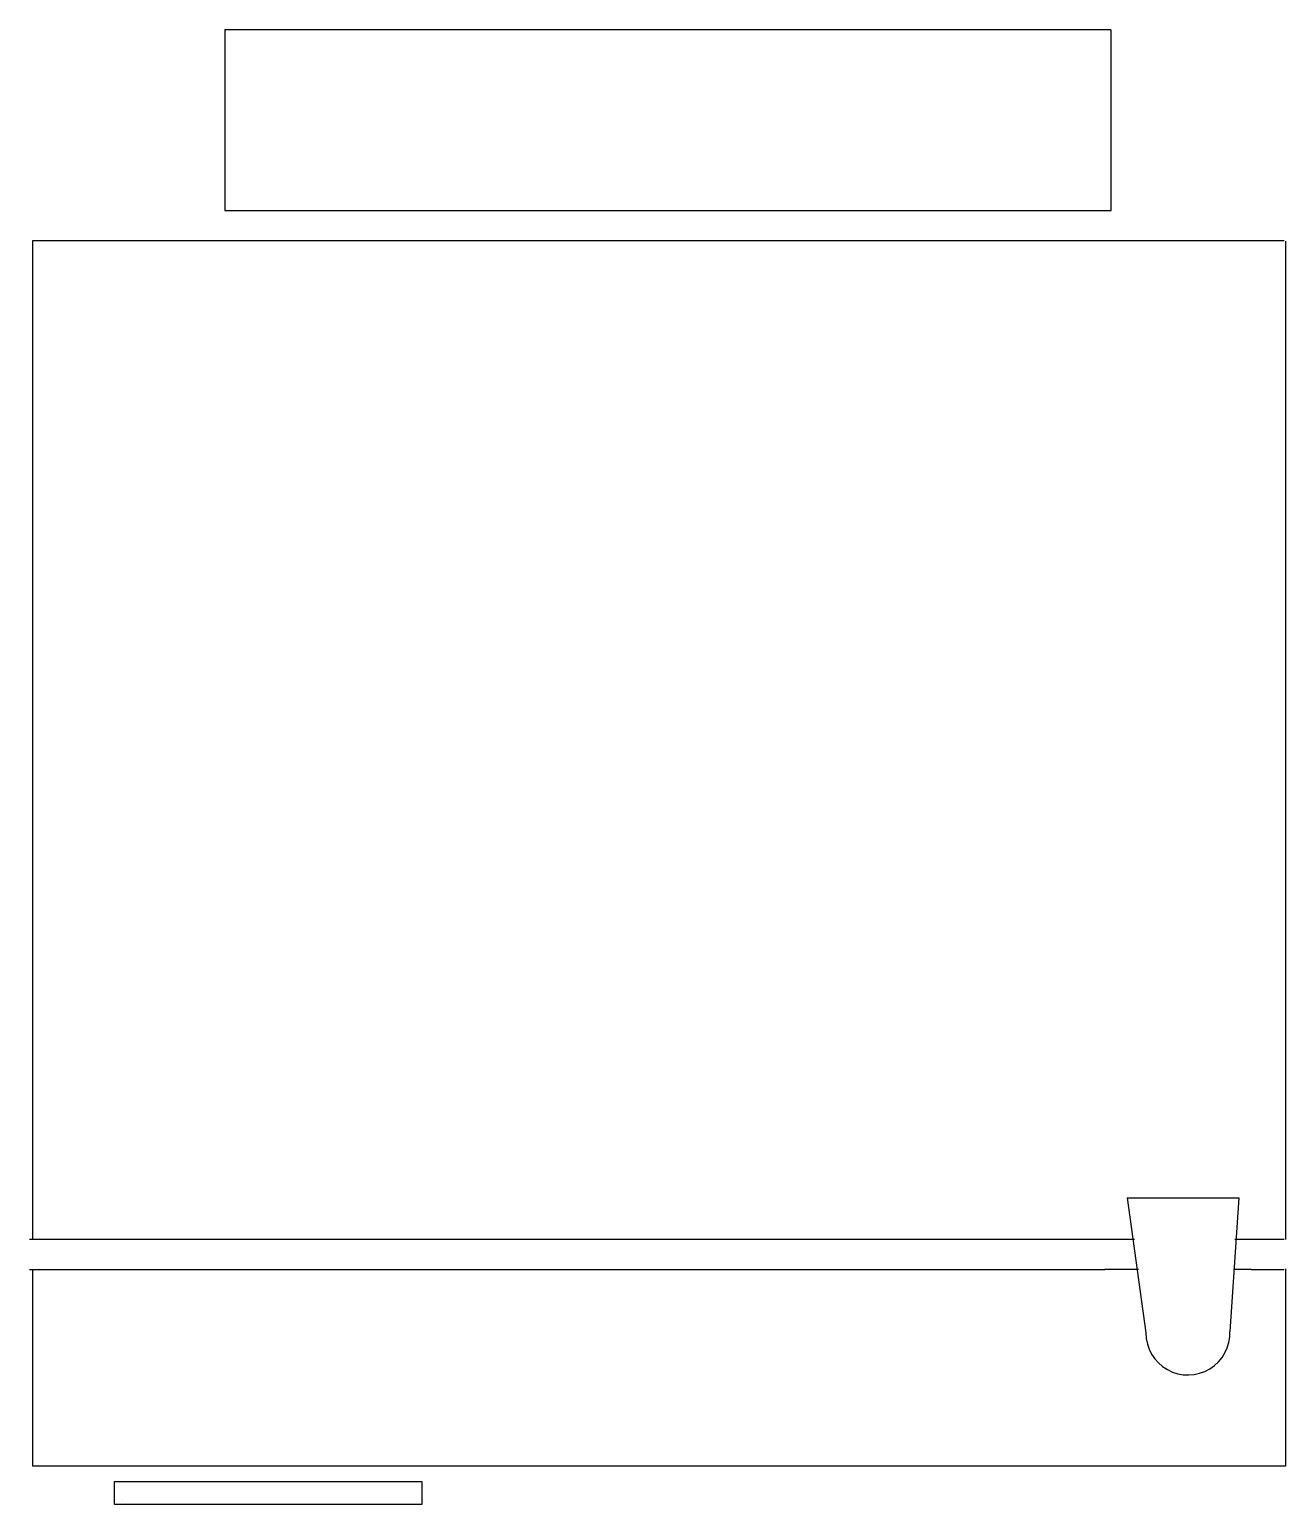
# Model space of a CAD drawing. Extents: x 35.101 to 35.712, y -52.232 to -51.514.
import ezdxf

# ---------------------------------------------------------------- set-up
doc = ezdxf.new("R2010")
doc.units = 0
doc.layers.get('0').update_dxf_attribs({"linetype": 'CONTINUOUS'})

msp = doc.modelspace()

# ---------------------------------------------------------------- linework, layer by layer
at = {"color": 0}
for p, q in [((35.19599, -51.51373), (35.19599, -51.60195)), ((35.19599, -51.51373), (35.62758, -51.51373)), ((35.62758, -51.60195), (35.62758, -51.51406)), ((35.19599, -51.60195), (35.62758, -51.60195)), ((35.10248, -51.61651), (35.71177, -51.61651)), ((35.10248, -52.10346), (35.10248, -51.61651)), ((35.71248, -51.61678), (35.71248, -52.10323)), ((35.63542, -52.08291), (35.64449, -52.14875)), ((35.63542, -52.08291), (35.68978, -52.08291)), ((35.68978, -52.08291), (35.68541, -52.14797)), ((35.62227, -52.10323), (35.1008, -52.10323)), ((35.63896, -52.10323), (35.62189, -52.10323)), ((35.69774, -52.10323), (35.68788, -52.10323)), ((35.71177, -52.10323), (35.69774, -52.10323)), ((35.1008, -52.11779), (35.62455, -52.11779)), ((35.10248, -52.21373), (35.10248, -52.11762)), ((35.64085, -52.11779), (35.62455, -52.11779)), ((35.69584, -52.11779), (35.68712, -52.11779)), ((35.69584, -52.11779), (35.71177, -52.11779)), ((35.71248, -52.11752), (35.71248, -52.21373)), ((35.71248, -52.21373), (35.10248, -52.21373)), ((35.14214, -52.22107), (35.29194, -52.22107)), ((35.14214, -52.23233), (35.14214, -52.22107)), ((35.14214, -52.22189), (35.14214, -52.22189)), ((35.29194, -52.22107), (35.29194, -52.23233)), ((35.29194, -52.23233), (35.14214, -52.23233)), ((35.14593, -52.23041), (35.14593, -52.23041))]:
    msp.add_line(p, q, dxfattribs=at)
msp.add_arc((35.66496, -52.14875), 0.02047, 180, 2.16874, dxfattribs=at)

doc.saveas('drawing.dxf')
